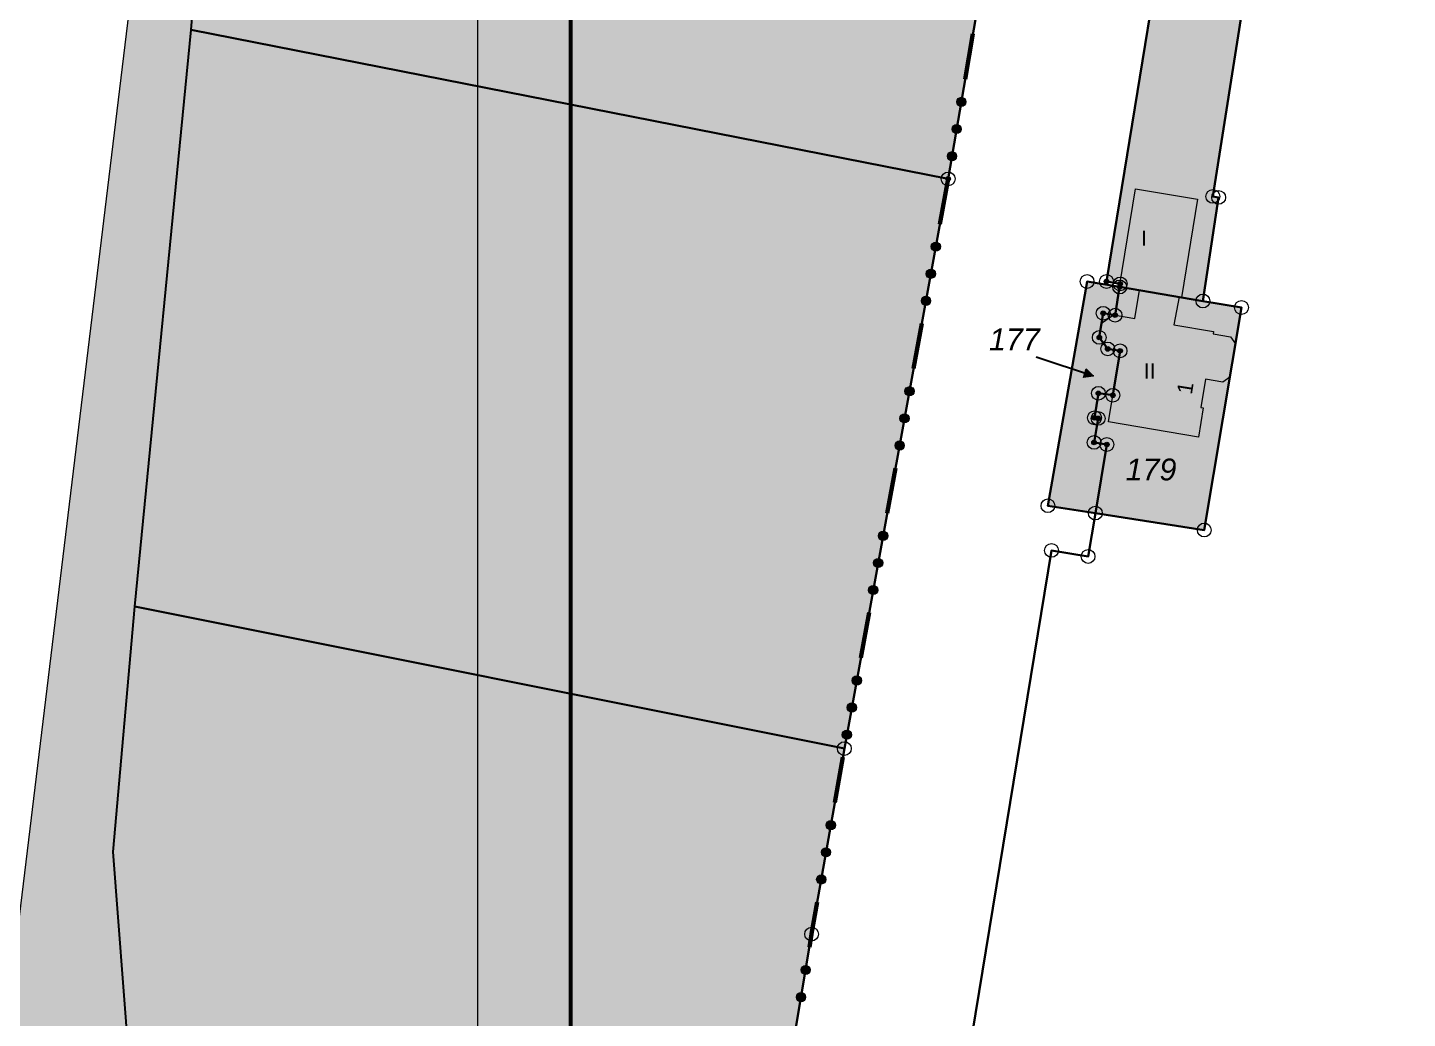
# Model space of a CAD drawing. Header units: inches. Extents: x -769 to 2065, y -580 to 2254.
# Drawn here: x -138.9 to 286.9, y 582.9 to 888.7 of the extents above; entities that cross this region are included whole.
import ezdxf

# ---------------------------------------------------------------- set-up
doc = ezdxf.new("R2010")
doc.units = ezdxf.units.IN
doc.header["$MEASUREMENT"] = 0
doc.layers.add('Layer 1', color=7, linetype='Continuous')

# ---------------------------------------------------------------- blocks, each defined once
blk = doc.blocks.new('block 3')
at = {"layer": 'Layer 1', "true_color": 0xfff7db}
h = blk.add_hatch(color=7, dxfattribs=at)
h.dxf.hatch_style = 2
h.paths.add_polyline_path([(-209.98, 48.97), (-87.58, 1058.35), (-74.92, 1054.71), (65.73, 1025.31), (149.78, 1009.51), (172.52, 1001.63), (145.19, 841.99), (113.15, 666.21), (103.05, 608.98), (79.67, 469.53), (66.47, 376.15), (59.43, 328.55), (32.85, 155.99), (-44.2, 91.62), (-66.33, 71.6), (-85.43, 48.05), (-102.22, 27.37), (-120.76, -11.9)])
at = {"layer": 'Layer 1', "true_color": 0xfce0e0}
h = blk.add_hatch(color=254, dxfattribs=at)
h.dxf.hatch_style = 2
h.paths.add_polyline_path([(175.97, 741.14), (188.06, 810.33), (198.11, 808.64), (198.26, 809.59), (194.05, 810.34), (219.45, 966.15), (246.59, 961.95), (226.87, 836.58), (228.66, 836.29), (223.8, 804.31), (235.72, 802.3), (224.23, 733.64), (190.61, 738.86)])
at = {"layer": 'Layer 1', "lineweight": 0}
for points in [[(-209.98, 48.97), (-87.58, 1058.35), (-74.92, 1054.71), (65.73, 1025.31), (149.78, 1009.51), (172.52, 1001.63), (145.19, 841.99), (113.15, 666.21), (103.05, 608.98), (79.67, 469.53), (66.47, 376.15), (59.43, 328.55), (32.85, 155.99), (-44.2, 91.62), (-66.33, 71.6), (-85.43, 48.05), (-102.22, 27.37), (-120.76, -11.9), (-209.98, 48.97)], [(175.97, 741.14), (188.06, 810.33), (198.11, 808.64), (198.26, 809.59), (194.05, 810.34), (219.45, 966.15), (246.59, 961.95), (226.87, 836.58), (228.66, 836.29), (223.8, 804.31), (235.72, 802.3), (224.23, 733.64), (190.61, 738.86), (175.97, 741.14)]]:
    blk.add_lwpolyline(points, dxfattribs=at)
blk = doc.blocks.new('block 4')
at = {"layer": 'Layer 1', "color": 253, "lineweight": 18, "true_color": 0xb2b2b2}
for points in [[(-209.98, 48.97), (-87.58, 1058.35), (-74.92, 1054.71), (65.73, 1025.31), (149.78, 1009.51), (172.52, 1001.63), (145.19, 841.99), (113.15, 666.21), (103.05, 608.98), (79.67, 469.53), (66.47, 376.15), (59.43, 328.55), (32.85, 155.99), (-44.2, 91.62), (-66.33, 71.6), (-85.43, 48.05), (-102.22, 27.37), (-120.76, -11.9), (-209.98, 48.97)], [(79.67, 469.53), (103.05, 608.98), (113.15, 666.21), (145.19, 841.99), (172.52, 1001.63), (179.27, 1051.95), (227.61, 1039.83), (231.33, 1039), (224.23, 995.47), (219.45, 966.15), (194.05, 810.34), (198.26, 809.59), (198.11, 808.64), (188.06, 810.33), (175.97, 741.14), (190.61, 738.86), (188.36, 725.48), (177.08, 727.34), (139.83, 500.34)], [(190.61, 738.86), (224.23, 733.64), (235.72, 802.3), (223.8, 804.31), (228.66, 836.29), (226.87, 836.58), (246.59, 961.95), (219.45, 966.15), (224.23, 995.47), (421.53, 970.94), (392.77, 953.56), (390.03, 945.92), (384.6, 931.34), (348.62, 729.8), (345.38, 711.65), (322.95, 573.6)], [(90.73, -6.05), (135.51, 190.75), (140.03, 235.47), (131.23, 235.22), (115.81, 242.97), (102.47, 271.04), (139.83, 500.34), (177.08, 727.34), (188.36, 725.48), (190.61, 738.86)], [(175.97, 741.14), (188.06, 810.33), (198.11, 808.64), (198.26, 809.59), (194.05, 810.34), (219.45, 966.15), (246.59, 961.95), (226.87, 836.58), (228.66, 836.29), (223.8, 804.31), (235.72, 802.3), (224.23, 733.64), (190.61, 738.86), (175.97, 741.14)]]:
    blk.add_lwpolyline(points, dxfattribs=at)
blk = doc.blocks.new('block 10')
at = {"layer": 'Layer 1', "true_color": 0xe5e5e5}
h = blk.add_hatch(color=254, dxfattribs=at)
h.dxf.hatch_style = 2
h.paths.add_polyline_path([(204.21, 807.61), (198.11, 808.64), (203.02, 838.96), (222.09, 835.74), (217.16, 805.43), (216.43, 805.55)])
h = blk.add_hatch(color=254, dxfattribs=at)
h.dxf.hatch_style = 2
h.paths.add_polyline_path([(216.43, 805.55), (214.88, 796.91), (227.07, 794.88), (226.95, 794.16), (232.33, 793.27), (233.85, 791.13), (232.11, 780.76), (229.99, 779.29), (224.64, 780.19), (223.18, 771.41), (223.91, 771.3), (222.45, 762.26), (194.65, 766.99), (198.24, 788.93), (194.43, 789.52), (191.83, 793.08), (192.53, 797.44), (196.17, 800.01), (202.78, 798.92), (204.21, 807.61)])
at = {"layer": 'Layer 1', "lineweight": 0}
for points in [[(204.21, 807.61), (198.11, 808.64), (203.02, 838.96), (222.09, 835.74), (217.16, 805.43), (216.43, 805.55), (204.21, 807.61)], [(216.43, 805.55), (214.88, 796.91), (227.07, 794.88), (226.95, 794.16), (232.33, 793.27), (233.85, 791.13), (232.11, 780.76), (229.99, 779.29), (224.64, 780.19), (223.18, 771.41), (223.91, 771.3), (222.45, 762.26), (194.65, 766.99), (198.24, 788.93), (194.43, 789.52), (191.83, 793.08), (192.53, 797.44), (196.17, 800.01), (202.78, 798.92), (204.21, 807.61), (216.43, 805.55)]]:
    blk.add_lwpolyline(points, dxfattribs=at)
blk = doc.blocks.new('block 11')
at = {"layer": 'Layer 1', "color": 7, "lineweight": 18, "true_color": 0xffffff}
for points in [[(204.21, 807.61), (198.11, 808.64), (203.02, 838.96), (222.09, 835.74), (217.16, 805.43), (216.43, 805.55), (204.21, 807.61)], [(216.43, 805.55), (214.88, 796.91), (227.07, 794.88), (226.95, 794.16), (232.33, 793.27), (233.85, 791.13), (232.11, 780.76), (229.99, 779.29), (224.64, 780.19), (223.18, 771.41), (223.91, 771.3), (222.45, 762.26), (194.65, 766.99), (198.24, 788.93), (194.43, 789.52), (191.83, 793.08), (192.53, 797.44), (196.17, 800.01), (202.78, 798.92), (204.21, 807.61), (216.43, 805.55)]]:
    blk.add_lwpolyline(points, dxfattribs=at)
blk = doc.blocks.new('block 13')
at = {"layer": 'Layer 1', "color": 7, "true_color": 0xffffff, "char_height": 4.7126, "attachment_point": 7}
for s, insert in [('\\fArialP61|b0|i0|c0|p34;\\W1;I', (204.72, 821.34)), ('\\fArialP61|b0|i0|c0|p34;\\W1;II', (205.56, 780.38))]:
    blk.add_mtext(s, dxfattribs=dict(at, insert=insert))
at = {"layer": 'Layer 1', "color": 7, "true_color": 0xffffff, "insert": (220.38, 775.29), "char_height": 4.726, "attachment_point": 7, "rotation": 80.8196}
blk.add_mtext('\\fArialP61|b0|i0|c0|p34;\\W1;1', dxfattribs=at)
blk = doc.blocks.new('block 15')
at = {"layer": 'Layer 1', "true_color": 0xdb70a0}
h = blk.add_hatch(color=233, dxfattribs=at)
h.dxf.hatch_style = 2
edge = h.paths.add_edge_path()
edge.add_spline(control_points=[(150.67, 865.75), (150.67, 866.53), (150.04, 867.16), (149.26, 867.16), (148.47, 867.16), (147.84, 866.53), (147.84, 865.75), (147.84, 864.96), (148.47, 864.33), (149.26, 864.33), (150.04, 864.33), (150.67, 864.96), (150.67, 865.75)], knot_values=[0, 0, 0, 0, 1, 1, 1, 2, 2, 2, 3, 3, 3, 4, 4, 4, 4], degree=3, periodic=1)
h = blk.add_hatch(color=233, dxfattribs=at)
h.dxf.hatch_style = 2
edge = h.paths.add_edge_path()
edge.add_spline(control_points=[(149.24, 857.36), (149.24, 858.15), (148.6, 858.78), (147.82, 858.78), (147.04, 858.78), (146.4, 858.15), (146.4, 857.36), (146.4, 856.58), (147.04, 855.95), (147.82, 855.95), (148.6, 855.95), (149.24, 856.58), (149.24, 857.36)], knot_values=[0, 0, 0, 0, 1, 1, 1, 2, 2, 2, 3, 3, 3, 4, 4, 4, 4], degree=3, periodic=1)
h = blk.add_hatch(color=233, dxfattribs=at)
h.dxf.hatch_style = 2
edge = h.paths.add_edge_path()
edge.add_spline(control_points=[(147.8, 848.98), (147.8, 849.76), (147.17, 850.4), (146.39, 850.4), (145.6, 850.4), (144.97, 849.76), (144.97, 848.98), (144.97, 848.2), (145.6, 847.56), (146.39, 847.56), (147.17, 847.56), (147.8, 848.2), (147.8, 848.98)], knot_values=[0, 0, 0, 0, 1, 1, 1, 2, 2, 2, 3, 3, 3, 4, 4, 4, 4], degree=3, periodic=1)
h = blk.add_hatch(color=233, dxfattribs=at)
h.dxf.hatch_style = 2
edge = h.paths.add_edge_path()
edge.add_spline(control_points=[(142.8, 821.08), (142.8, 821.87), (142.16, 822.5), (141.38, 822.5), (140.6, 822.5), (139.96, 821.87), (139.96, 821.08), (139.96, 820.3), (140.6, 819.67), (141.38, 819.67), (142.16, 819.67), (142.8, 820.3), (142.8, 821.08)], knot_values=[0, 0, 0, 0, 1, 1, 1, 2, 2, 2, 3, 3, 3, 4, 4, 4, 4], degree=3, periodic=1)
h = blk.add_hatch(color=233, dxfattribs=at)
h.dxf.hatch_style = 2
edge = h.paths.add_edge_path()
edge.add_spline(control_points=[(142.8, 821.08), (142.8, 821.87), (142.16, 822.5), (141.38, 822.5), (140.6, 822.5), (139.96, 821.87), (139.96, 821.08), (139.96, 820.3), (140.6, 819.67), (141.38, 819.67), (142.16, 819.67), (142.8, 820.3), (142.8, 821.08)], knot_values=[0, 0, 0, 0, 1, 1, 1, 2, 2, 2, 3, 3, 3, 4, 4, 4, 4], degree=3, periodic=1)
h = blk.add_hatch(color=233, dxfattribs=at)
h.dxf.hatch_style = 2
edge = h.paths.add_edge_path()
edge.add_spline(control_points=[(141.27, 812.72), (141.27, 813.5), (140.64, 814.13), (139.85, 814.13), (139.07, 814.13), (138.44, 813.5), (138.44, 812.72), (138.44, 811.93), (139.07, 811.3), (139.85, 811.3), (140.64, 811.3), (141.27, 811.93), (141.27, 812.72)], knot_values=[0, 0, 0, 0, 1, 1, 1, 2, 2, 2, 3, 3, 3, 4, 4, 4, 4], degree=3, periodic=1)
h = blk.add_hatch(color=233, dxfattribs=at)
h.dxf.hatch_style = 2
edge = h.paths.add_edge_path()
edge.add_spline(control_points=[(141.27, 812.72), (141.27, 813.5), (140.64, 814.13), (139.85, 814.13), (139.07, 814.13), (138.44, 813.5), (138.44, 812.72), (138.44, 811.93), (139.07, 811.3), (139.85, 811.3), (140.64, 811.3), (141.27, 811.93), (141.27, 812.72)], knot_values=[0, 0, 0, 0, 1, 1, 1, 2, 2, 2, 3, 3, 3, 4, 4, 4, 4], degree=3, periodic=1)
h = blk.add_hatch(color=233, dxfattribs=at)
h.dxf.hatch_style = 2
edge = h.paths.add_edge_path()
edge.add_spline(control_points=[(139.75, 804.35), (139.75, 805.13), (139.11, 805.77), (138.33, 805.77), (137.55, 805.77), (136.91, 805.13), (136.91, 804.35), (136.91, 803.57), (137.55, 802.93), (138.33, 802.93), (139.11, 802.93), (139.75, 803.57), (139.75, 804.35)], knot_values=[0, 0, 0, 0, 1, 1, 1, 2, 2, 2, 3, 3, 3, 4, 4, 4, 4], degree=3, periodic=1)
h = blk.add_hatch(color=233, dxfattribs=at)
h.dxf.hatch_style = 2
edge = h.paths.add_edge_path()
edge.add_spline(control_points=[(139.75, 804.35), (139.75, 805.13), (139.11, 805.77), (138.33, 805.77), (137.55, 805.77), (136.91, 805.13), (136.91, 804.35), (136.91, 803.57), (137.55, 802.93), (138.33, 802.93), (139.11, 802.93), (139.75, 803.57), (139.75, 804.35)], knot_values=[0, 0, 0, 0, 1, 1, 1, 2, 2, 2, 3, 3, 3, 4, 4, 4, 4], degree=3, periodic=1)
h = blk.add_hatch(color=233, dxfattribs=at)
h.dxf.hatch_style = 2
edge = h.paths.add_edge_path()
edge.add_spline(control_points=[(134.66, 776.46), (134.66, 777.25), (134.03, 777.88), (133.25, 777.88), (132.46, 777.88), (131.83, 777.25), (131.83, 776.46), (131.83, 775.68), (132.46, 775.05), (133.25, 775.05), (134.03, 775.05), (134.66, 775.68), (134.66, 776.46)], knot_values=[0, 0, 0, 0, 1, 1, 1, 2, 2, 2, 3, 3, 3, 4, 4, 4, 4], degree=3, periodic=1)
h = blk.add_hatch(color=233, dxfattribs=at)
h.dxf.hatch_style = 2
edge = h.paths.add_edge_path()
edge.add_spline(control_points=[(133.14, 768.1), (133.14, 768.88), (132.5, 769.52), (131.72, 769.52), (130.94, 769.52), (130.3, 768.88), (130.3, 768.1), (130.3, 767.32), (130.94, 766.68), (131.72, 766.68), (132.5, 766.68), (133.14, 767.32), (133.14, 768.1)], knot_values=[0, 0, 0, 0, 1, 1, 1, 2, 2, 2, 3, 3, 3, 4, 4, 4, 4], degree=3, periodic=1)
h = blk.add_hatch(color=233, dxfattribs=at)
h.dxf.hatch_style = 2
edge = h.paths.add_edge_path()
edge.add_spline(control_points=[(131.61, 759.73), (131.61, 760.51), (130.98, 761.15), (130.2, 761.15), (129.41, 761.15), (128.78, 760.51), (128.78, 759.73), (128.78, 758.95), (129.41, 758.31), (130.2, 758.31), (130.98, 758.31), (131.61, 758.95), (131.61, 759.73)], knot_values=[0, 0, 0, 0, 1, 1, 1, 2, 2, 2, 3, 3, 3, 4, 4, 4, 4], degree=3, periodic=1)
h = blk.add_hatch(color=233, dxfattribs=at)
h.dxf.hatch_style = 2
edge = h.paths.add_edge_path()
edge.add_spline(control_points=[(126.53, 731.85), (126.53, 732.63), (125.89, 733.26), (125.11, 733.26), (124.33, 733.26), (123.69, 732.63), (123.69, 731.85), (123.69, 731.06), (124.33, 730.43), (125.11, 730.43), (125.89, 730.43), (126.53, 731.06), (126.53, 731.85)], knot_values=[0, 0, 0, 0, 1, 1, 1, 2, 2, 2, 3, 3, 3, 4, 4, 4, 4], degree=3, periodic=1)
h = blk.add_hatch(color=233, dxfattribs=at)
h.dxf.hatch_style = 2
edge = h.paths.add_edge_path()
edge.add_spline(control_points=[(125, 723.48), (125, 724.26), (124.37, 724.89), (123.59, 724.89), (122.8, 724.89), (122.17, 724.26), (122.17, 723.48), (122.17, 722.69), (122.8, 722.06), (123.59, 722.06), (124.37, 722.06), (125, 722.69), (125, 723.48)], knot_values=[0, 0, 0, 0, 1, 1, 1, 2, 2, 2, 3, 3, 3, 4, 4, 4, 4], degree=3, periodic=1)
h = blk.add_hatch(color=233, dxfattribs=at)
h.dxf.hatch_style = 2
edge = h.paths.add_edge_path()
edge.add_spline(control_points=[(123.48, 715.11), (123.48, 715.9), (122.84, 716.53), (122.06, 716.53), (121.28, 716.53), (120.64, 715.9), (120.64, 715.11), (120.64, 714.33), (121.28, 713.7), (122.06, 713.7), (122.84, 713.7), (123.48, 714.33), (123.48, 715.11)], knot_values=[0, 0, 0, 0, 1, 1, 1, 2, 2, 2, 3, 3, 3, 4, 4, 4, 4], degree=3, periodic=1)
h = blk.add_hatch(color=233, dxfattribs=at)
h.dxf.hatch_style = 2
edge = h.paths.add_edge_path()
edge.add_spline(control_points=[(118.4, 687.23), (118.4, 688.01), (117.76, 688.64), (116.98, 688.64), (116.2, 688.64), (115.56, 688.01), (115.56, 687.23), (115.56, 686.44), (116.2, 685.81), (116.98, 685.81), (117.76, 685.81), (118.4, 686.44), (118.4, 687.23)], knot_values=[0, 0, 0, 0, 1, 1, 1, 2, 2, 2, 3, 3, 3, 4, 4, 4, 4], degree=3, periodic=1)
h = blk.add_hatch(color=233, dxfattribs=at)
h.dxf.hatch_style = 2
edge = h.paths.add_edge_path()
edge.add_spline(control_points=[(116.87, 678.86), (116.87, 679.64), (116.24, 680.28), (115.45, 680.28), (114.67, 680.28), (114.04, 679.64), (114.04, 678.86), (114.04, 678.08), (114.67, 677.44), (115.45, 677.44), (116.24, 677.44), (116.87, 678.08), (116.87, 678.86)], knot_values=[0, 0, 0, 0, 1, 1, 1, 2, 2, 2, 3, 3, 3, 4, 4, 4, 4], degree=3, periodic=1)
h = blk.add_hatch(color=233, dxfattribs=at)
h.dxf.hatch_style = 2
edge = h.paths.add_edge_path()
edge.add_spline(control_points=[(115.35, 670.48), (115.35, 671.27), (114.71, 671.91), (113.93, 671.91), (113.15, 671.91), (112.51, 671.27), (112.51, 670.48), (112.51, 669.71), (113.15, 669.08), (113.93, 669.08), (114.71, 669.08), (115.35, 669.71), (115.35, 670.48)], knot_values=[0, 0, 0, 0, 1, 1, 1, 2, 2, 2, 3, 3, 3, 4, 4, 4, 4], degree=3, periodic=1)
h = blk.add_hatch(color=233, dxfattribs=at)
h.dxf.hatch_style = 2
edge = h.paths.add_edge_path()
edge.add_spline(control_points=[(110.39, 642.57), (110.39, 643.36), (109.76, 643.99), (108.98, 643.99), (108.19, 643.99), (107.56, 643.36), (107.56, 642.57), (107.56, 641.79), (108.19, 641.16), (108.98, 641.16), (109.76, 641.16), (110.39, 641.79), (110.39, 642.57)], knot_values=[0, 0, 0, 0, 1, 1, 1, 2, 2, 2, 3, 3, 3, 4, 4, 4, 4], degree=3, periodic=1)
h = blk.add_hatch(color=233, dxfattribs=at)
h.dxf.hatch_style = 2
edge = h.paths.add_edge_path()
edge.add_spline(control_points=[(108.92, 634.2), (108.92, 634.98), (108.28, 635.62), (107.5, 635.62), (106.72, 635.62), (106.08, 634.98), (106.08, 634.2), (106.08, 633.42), (106.72, 632.78), (107.5, 632.78), (108.28, 632.78), (108.92, 633.42), (108.92, 634.2)], knot_values=[0, 0, 0, 0, 1, 1, 1, 2, 2, 2, 3, 3, 3, 4, 4, 4, 4], degree=3, periodic=1)
h = blk.add_hatch(color=233, dxfattribs=at)
h.dxf.hatch_style = 2
edge = h.paths.add_edge_path()
edge.add_spline(control_points=[(107.44, 625.82), (107.44, 626.61), (106.8, 627.24), (106.02, 627.24), (105.24, 627.24), (104.6, 626.61), (104.6, 625.82), (104.6, 625.04), (105.24, 624.41), (106.02, 624.41), (106.8, 624.41), (107.44, 625.04), (107.44, 625.82)], knot_values=[0, 0, 0, 0, 1, 1, 1, 2, 2, 2, 3, 3, 3, 4, 4, 4, 4], degree=3, periodic=1)
h = blk.add_hatch(color=233, dxfattribs=at)
h.dxf.hatch_style = 2
edge = h.paths.add_edge_path()
edge.add_spline(control_points=[(102.6, 597.89), (102.6, 598.68), (101.97, 599.31), (101.19, 599.31), (100.4, 599.31), (99.77, 598.68), (99.77, 597.89), (99.77, 597.11), (100.4, 596.48), (101.19, 596.48), (101.97, 596.48), (102.6, 597.11), (102.6, 597.89)], knot_values=[0, 0, 0, 0, 1, 1, 1, 2, 2, 2, 3, 3, 3, 4, 4, 4, 4], degree=3, periodic=1)
h = blk.add_hatch(color=233, dxfattribs=at)
h.dxf.hatch_style = 2
edge = h.paths.add_edge_path()
edge.add_spline(control_points=[(102.6, 597.89), (102.6, 598.68), (101.97, 599.31), (101.19, 599.31), (100.4, 599.31), (99.77, 598.68), (99.77, 597.89), (99.77, 597.11), (100.4, 596.48), (101.19, 596.48), (101.97, 596.48), (102.6, 597.11), (102.6, 597.89)], knot_values=[0, 0, 0, 0, 1, 1, 1, 2, 2, 2, 3, 3, 3, 4, 4, 4, 4], degree=3, periodic=1)
h = blk.add_hatch(color=233, dxfattribs=at)
h.dxf.hatch_style = 2
edge = h.paths.add_edge_path()
edge.add_spline(control_points=[(101.2, 589.51), (101.2, 590.29), (100.56, 590.92), (99.78, 590.92), (99, 590.92), (98.36, 590.29), (98.36, 589.51), (98.36, 588.72), (99, 588.09), (99.78, 588.09), (100.56, 588.09), (101.2, 588.72), (101.2, 589.51)], knot_values=[0, 0, 0, 0, 1, 1, 1, 2, 2, 2, 3, 3, 3, 4, 4, 4, 4], degree=3, periodic=1)
h = blk.add_hatch(color=233, dxfattribs=at)
h.dxf.hatch_style = 2
edge = h.paths.add_edge_path()
edge.add_spline(control_points=[(101.2, 589.51), (101.2, 590.29), (100.56, 590.92), (99.78, 590.92), (99, 590.92), (98.36, 590.29), (98.36, 589.51), (98.36, 588.72), (99, 588.09), (99.78, 588.09), (100.56, 588.09), (101.2, 588.72), (101.2, 589.51)], knot_values=[0, 0, 0, 0, 1, 1, 1, 2, 2, 2, 3, 3, 3, 4, 4, 4, 4], degree=3, periodic=1)
at = {"layer": 'Layer 1', "color": 233, "lineweight": 100, "true_color": 0xdb70a0}
for points in [[(152.84, 886.71), (150.45, 872.73)], [(145.19, 842), (145.19, 841.99), (145.19, 841.97), (142.65, 828.05)], [(145.19, 842), (145.19, 841.99), (145.19, 841.97), (142.65, 828.05)], [(137.06, 797.38), (134.52, 783.44)], [(128.92, 752.76), (126.38, 738.82)], [(120.79, 708.14), (118.25, 694.2)], [(112.67, 663.51), (110.21, 649.55)], [(104.79, 618.84), (103.05, 608.99), (103.05, 608.98), (103.04, 608.96), (102.36, 604.88)], [(104.79, 618.84), (103.05, 608.99), (103.05, 608.98), (103.04, 608.96), (102.36, 604.88)]]:
    blk.add_lwpolyline(points, dxfattribs=at)
at = {"layer": 'Layer 1', "lineweight": 0}
for points in [[(150.67, 865.75), (150.67, 866.53), (150.04, 867.16), (149.26, 867.16), (148.47, 867.16), (147.84, 866.53), (147.84, 865.75), (147.84, 864.96), (148.47, 864.33), (149.26, 864.33), (150.04, 864.33), (150.67, 864.96), (150.67, 865.75)], [(149.24, 857.36), (149.24, 858.15), (148.6, 858.78), (147.82, 858.78), (147.04, 858.78), (146.4, 858.15), (146.4, 857.36), (146.4, 856.58), (147.04, 855.95), (147.82, 855.95), (148.6, 855.95), (149.24, 856.58), (149.24, 857.36)], [(147.8, 848.98), (147.8, 849.76), (147.17, 850.4), (146.39, 850.4), (145.6, 850.4), (144.97, 849.76), (144.97, 848.98), (144.97, 848.2), (145.6, 847.56), (146.39, 847.56), (147.17, 847.56), (147.8, 848.2), (147.8, 848.98)], [(142.8, 821.08), (142.8, 821.87), (142.16, 822.5), (141.38, 822.5), (140.6, 822.5), (139.96, 821.87), (139.96, 821.08), (139.96, 820.3), (140.6, 819.67), (141.38, 819.67), (142.16, 819.67), (142.8, 820.3), (142.8, 821.08)], [(142.8, 821.08), (142.8, 821.87), (142.16, 822.5), (141.38, 822.5), (140.6, 822.5), (139.96, 821.87), (139.96, 821.08), (139.96, 820.3), (140.6, 819.67), (141.38, 819.67), (142.16, 819.67), (142.8, 820.3), (142.8, 821.08)], [(141.27, 812.72), (141.27, 813.5), (140.64, 814.13), (139.85, 814.13), (139.07, 814.13), (138.44, 813.5), (138.44, 812.72), (138.44, 811.93), (139.07, 811.3), (139.85, 811.3), (140.64, 811.3), (141.27, 811.93), (141.27, 812.72)], [(141.27, 812.72), (141.27, 813.5), (140.64, 814.13), (139.85, 814.13), (139.07, 814.13), (138.44, 813.5), (138.44, 812.72), (138.44, 811.93), (139.07, 811.3), (139.85, 811.3), (140.64, 811.3), (141.27, 811.93), (141.27, 812.72)], [(139.75, 804.35), (139.75, 805.13), (139.11, 805.77), (138.33, 805.77), (137.55, 805.77), (136.91, 805.13), (136.91, 804.35), (136.91, 803.57), (137.55, 802.93), (138.33, 802.93), (139.11, 802.93), (139.75, 803.57), (139.75, 804.35)], [(139.75, 804.35), (139.75, 805.13), (139.11, 805.77), (138.33, 805.77), (137.55, 805.77), (136.91, 805.13), (136.91, 804.35), (136.91, 803.57), (137.55, 802.93), (138.33, 802.93), (139.11, 802.93), (139.75, 803.57), (139.75, 804.35)], [(134.66, 776.46), (134.66, 777.25), (134.03, 777.88), (133.25, 777.88), (132.46, 777.88), (131.83, 777.25), (131.83, 776.46), (131.83, 775.68), (132.46, 775.05), (133.25, 775.05), (134.03, 775.05), (134.66, 775.68), (134.66, 776.46)], [(133.14, 768.1), (133.14, 768.88), (132.5, 769.52), (131.72, 769.52), (130.94, 769.52), (130.3, 768.88), (130.3, 768.1), (130.3, 767.32), (130.94, 766.68), (131.72, 766.68), (132.5, 766.68), (133.14, 767.32), (133.14, 768.1)], [(131.61, 759.73), (131.61, 760.51), (130.98, 761.15), (130.2, 761.15), (129.41, 761.15), (128.78, 760.51), (128.78, 759.73), (128.78, 758.95), (129.41, 758.31), (130.2, 758.31), (130.98, 758.31), (131.61, 758.95), (131.61, 759.73)], [(126.53, 731.85), (126.53, 732.63), (125.89, 733.26), (125.11, 733.26), (124.33, 733.26), (123.69, 732.63), (123.69, 731.85), (123.69, 731.06), (124.33, 730.43), (125.11, 730.43), (125.89, 730.43), (126.53, 731.06), (126.53, 731.85)], [(125, 723.48), (125, 724.26), (124.37, 724.89), (123.59, 724.89), (122.8, 724.89), (122.17, 724.26), (122.17, 723.48), (122.17, 722.69), (122.8, 722.06), (123.59, 722.06), (124.37, 722.06), (125, 722.69), (125, 723.48)], [(123.48, 715.11), (123.48, 715.9), (122.84, 716.53), (122.06, 716.53), (121.28, 716.53), (120.64, 715.9), (120.64, 715.11), (120.64, 714.33), (121.28, 713.7), (122.06, 713.7), (122.84, 713.7), (123.48, 714.33), (123.48, 715.11)], [(118.4, 687.23), (118.4, 688.01), (117.76, 688.64), (116.98, 688.64), (116.2, 688.64), (115.56, 688.01), (115.56, 687.23), (115.56, 686.44), (116.2, 685.81), (116.98, 685.81), (117.76, 685.81), (118.4, 686.44), (118.4, 687.23)], [(116.87, 678.86), (116.87, 679.64), (116.24, 680.28), (115.45, 680.28), (114.67, 680.28), (114.04, 679.64), (114.04, 678.86), (114.04, 678.08), (114.67, 677.44), (115.45, 677.44), (116.24, 677.44), (116.87, 678.08), (116.87, 678.86)], [(115.35, 670.48), (115.35, 671.27), (114.71, 671.91), (113.93, 671.91), (113.15, 671.91), (112.51, 671.27), (112.51, 670.48), (112.51, 669.71), (113.15, 669.08), (113.93, 669.08), (114.71, 669.08), (115.35, 669.71), (115.35, 670.48)], [(110.39, 642.57), (110.39, 643.36), (109.76, 643.99), (108.98, 643.99), (108.19, 643.99), (107.56, 643.36), (107.56, 642.57), (107.56, 641.79), (108.19, 641.16), (108.98, 641.16), (109.76, 641.16), (110.39, 641.79), (110.39, 642.57)], [(108.92, 634.2), (108.92, 634.98), (108.28, 635.62), (107.5, 635.62), (106.72, 635.62), (106.08, 634.98), (106.08, 634.2), (106.08, 633.42), (106.72, 632.78), (107.5, 632.78), (108.28, 632.78), (108.92, 633.42), (108.92, 634.2)], [(107.44, 625.82), (107.44, 626.61), (106.8, 627.24), (106.02, 627.24), (105.24, 627.24), (104.6, 626.61), (104.6, 625.82), (104.6, 625.04), (105.24, 624.41), (106.02, 624.41), (106.8, 624.41), (107.44, 625.04), (107.44, 625.82)], [(102.6, 597.89), (102.6, 598.68), (101.97, 599.31), (101.19, 599.31), (100.4, 599.31), (99.77, 598.68), (99.77, 597.89), (99.77, 597.11), (100.4, 596.48), (101.19, 596.48), (101.97, 596.48), (102.6, 597.11), (102.6, 597.89)], [(102.6, 597.89), (102.6, 598.68), (101.97, 599.31), (101.19, 599.31), (100.4, 599.31), (99.77, 598.68), (99.77, 597.89), (99.77, 597.11), (100.4, 596.48), (101.19, 596.48), (101.97, 596.48), (102.6, 597.11), (102.6, 597.89)], [(101.2, 589.51), (101.2, 590.29), (100.56, 590.92), (99.78, 590.92), (99, 590.92), (98.36, 590.29), (98.36, 589.51), (98.36, 588.72), (99, 588.09), (99.78, 588.09), (100.56, 588.09), (101.2, 588.72), (101.2, 589.51)], [(101.2, 589.51), (101.2, 590.29), (100.56, 590.92), (99.78, 590.92), (99, 590.92), (98.36, 590.29), (98.36, 589.51), (98.36, 588.72), (99, 588.09), (99.78, 588.09), (100.56, 588.09), (101.2, 588.72), (101.2, 589.51)]]:
    blk.add_open_spline(points, degree=3, knots=[0, 0, 0, 0, 1, 1, 1, 2, 2, 2, 3, 3, 3, 4, 4, 4, 4], dxfattribs=at)
blk = doc.blocks.new('block 17')
at = {"layer": 'Layer 1', "true_color": 0xffffff}
h = blk.add_hatch(color=7, dxfattribs=at)
h.dxf.hatch_style = 2
h.paths.add_polyline_path([(187.82, 783.37), (190.07, 781.13), (186.93, 780.68)])
at = {"layer": 'Layer 1', "color": 7, "lineweight": 35, "true_color": 0xffffff}
for points in [[(65.73, 1025.31), (149.78, 1009.51), (172.52, 1001.63), (145.19, 841.99), (-88.48, 887.98), (-74.92, 1054.71), (65.73, 1025.31)], [(79.67, 469.53), (103.05, 608.98), (113.15, 666.21), (145.19, 841.99), (172.52, 1001.63), (179.27, 1051.95), (227.61, 1039.83), (231.33, 1039), (224.23, 995.47), (219.45, 966.15), (194.05, 810.34), (198.26, 809.59), (198.11, 808.64), (188.06, 810.33), (175.97, 741.14), (190.61, 738.86), (188.36, 725.48), (177.08, 727.34), (139.83, 500.34)], [(190.61, 738.86), (224.23, 733.64), (235.72, 802.3), (223.8, 804.31), (228.66, 836.29), (226.87, 836.58), (246.59, 961.95), (219.45, 966.15), (224.23, 995.47), (421.53, 970.94), (392.77, 953.56), (390.03, 945.92), (384.6, 931.34), (348.62, 729.8), (345.38, 711.65), (322.95, 573.6)], [(90.73, -6.05), (135.51, 190.75), (140.03, 235.47), (140.87, 243.81), (131.23, 235.22), (115.81, 242.97), (102.47, 271.04), (139.83, 500.34), (177.08, 727.34), (188.36, 725.48), (190.61, 738.86)], [(219.45, 966.15), (246.59, 961.95), (226.87, 836.58), (228.66, 836.29), (223.8, 804.31), (198.11, 808.64), (198.26, 809.59), (194.05, 810.34), (219.45, 966.15)], [(113.15, 666.21), (-105.77, 710.02), (-88.48, 887.98), (145.19, 841.99), (113.15, 666.21)], [(196.7, 799.93), (193.03, 800.53), (191.83, 793.08), (194.43, 789.52), (198.24, 788.93), (196, 775.23), (191.55, 775.82), (190.35, 768.26), (191.47, 768.08), (190.22, 760.68), (194.16, 760.04), (190.61, 738.86), (175.97, 741.14), (188.06, 810.33), (198.11, 808.64), (196.7, 799.93)], [(196.7, 799.93), (198.11, 808.64), (223.8, 804.31), (235.72, 802.3), (224.23, 733.64), (190.61, 738.86), (194.16, 760.04), (190.22, 760.68), (191.47, 768.08), (190.35, 768.26), (191.55, 775.82), (196, 775.23), (198.24, 788.93), (194.43, 789.52), (191.83, 793.08), (193.03, 800.53), (196.7, 799.93)], [(-102.81, 508.04), (-112.54, 634.32), (-105.77, 710.02), (113.15, 666.21), (103.05, 608.98), (79.67, 469.53), (-102.81, 508.04)]]:
    blk.add_lwpolyline(points, dxfattribs=at)
at = {"layer": 'Layer 1', "color": 7, "lineweight": 30, "true_color": 0xffffff}
blk.add_lwpolyline([(190.07, 781.13), (172.32, 787.02)], dxfattribs=at)
at = {"layer": 'Layer 1', "lineweight": 0}
blk.add_lwpolyline([(187.82, 783.37), (190.07, 781.13), (186.93, 780.68), (187.82, 783.37)], dxfattribs=at)
at = {"layer": 'Layer 1', "color": 7, "true_color": 0xffffff, "char_height": 6.7323, "attachment_point": 7}
for s, insert in [('\\fArialP62|b0|i1|c0|p34;\\W1;177', (157.78, 789.1)), ('\\fArialP62|b0|i1|c0|p34;\\W1;179', (199.95, 748.86))]:
    blk.add_mtext(s, dxfattribs=dict(at, insert=insert))
blk = doc.blocks.new('block 18')
at = {"layer": 'Layer 1', "true_color": 0xffffff}
h = blk.add_hatch(color=7, dxfattribs=at)
h.dxf.hatch_style = 2
edge = h.paths.add_edge_path()
edge.add_spline(control_points=[(145.9, 841.99), (145.9, 842.38), (145.58, 842.69), (145.19, 842.69), (144.8, 842.69), (144.48, 842.38), (144.48, 841.99), (144.48, 841.59), (144.8, 841.28), (145.19, 841.28), (145.58, 841.28), (145.9, 841.59), (145.9, 841.99)], knot_values=[0, 0, 0, 0, 1, 1, 1, 2, 2, 2, 3, 3, 3, 4, 4, 4, 4], degree=3, periodic=1)
h = blk.add_hatch(color=7, dxfattribs=at)
h.dxf.hatch_style = 2
edge = h.paths.add_edge_path()
edge.add_spline(control_points=[(194.76, 810.34), (194.76, 810.73), (194.45, 811.05), (194.05, 811.05), (193.66, 811.05), (193.35, 810.73), (193.35, 810.34), (193.35, 809.95), (193.66, 809.63), (194.05, 809.63), (194.45, 809.63), (194.76, 809.95), (194.76, 810.34)], knot_values=[0, 0, 0, 0, 1, 1, 1, 2, 2, 2, 3, 3, 3, 4, 4, 4, 4], degree=3, periodic=1)
h = blk.add_hatch(color=7, dxfattribs=at)
h.dxf.hatch_style = 2
edge = h.paths.add_edge_path()
edge.add_spline(control_points=[(198.82, 808.64), (198.82, 809.03), (198.5, 809.35), (198.11, 809.35), (197.72, 809.35), (197.4, 809.03), (197.4, 808.64), (197.4, 808.25), (197.72, 807.93), (198.11, 807.93), (198.5, 807.93), (198.82, 808.25), (198.82, 808.64)], knot_values=[0, 0, 0, 0, 1, 1, 1, 2, 2, 2, 3, 3, 3, 4, 4, 4, 4], degree=3, periodic=1)
h = blk.add_hatch(color=7, dxfattribs=at)
h.dxf.hatch_style = 2
edge = h.paths.add_edge_path()
edge.add_spline(control_points=[(198.97, 809.59), (198.97, 809.98), (198.66, 810.29), (198.26, 810.29), (197.87, 810.29), (197.56, 809.98), (197.56, 809.59), (197.56, 809.19), (197.87, 808.88), (198.26, 808.88), (198.66, 808.88), (198.97, 809.19), (198.97, 809.59)], knot_values=[0, 0, 0, 0, 1, 1, 1, 2, 2, 2, 3, 3, 3, 4, 4, 4, 4], degree=3, periodic=1)
h = blk.add_hatch(color=7, dxfattribs=at)
h.dxf.hatch_style = 2
edge = h.paths.add_edge_path()
edge.add_spline(control_points=[(193.74, 800.53), (193.74, 800.93), (193.42, 801.24), (193.03, 801.24), (192.64, 801.24), (192.32, 800.93), (192.32, 800.53), (192.32, 800.14), (192.64, 799.83), (193.03, 799.83), (193.42, 799.83), (193.74, 800.14), (193.74, 800.53)], knot_values=[0, 0, 0, 0, 1, 1, 1, 2, 2, 2, 3, 3, 3, 4, 4, 4, 4], degree=3, periodic=1)
h = blk.add_hatch(color=7, dxfattribs=at)
h.dxf.hatch_style = 2
edge = h.paths.add_edge_path()
edge.add_spline(control_points=[(197.41, 799.93), (197.41, 800.32), (197.09, 800.63), (196.7, 800.63), (196.31, 800.63), (195.99, 800.32), (195.99, 799.93), (195.99, 799.53), (196.31, 799.22), (196.7, 799.22), (197.09, 799.22), (197.41, 799.53), (197.41, 799.93)], knot_values=[0, 0, 0, 0, 1, 1, 1, 2, 2, 2, 3, 3, 3, 4, 4, 4, 4], degree=3, periodic=1)
h = blk.add_hatch(color=7, dxfattribs=at)
h.dxf.hatch_style = 2
edge = h.paths.add_edge_path()
edge.add_spline(control_points=[(192.54, 793.08), (192.54, 793.47), (192.22, 793.79), (191.83, 793.79), (191.44, 793.79), (191.12, 793.47), (191.12, 793.08), (191.12, 792.69), (191.44, 792.37), (191.83, 792.37), (192.22, 792.37), (192.54, 792.69), (192.54, 793.08)], knot_values=[0, 0, 0, 0, 1, 1, 1, 2, 2, 2, 3, 3, 3, 4, 4, 4, 4], degree=3, periodic=1)
h = blk.add_hatch(color=7, dxfattribs=at)
h.dxf.hatch_style = 2
edge = h.paths.add_edge_path()
edge.add_spline(control_points=[(195.14, 789.52), (195.14, 789.91), (194.82, 790.23), (194.43, 790.23), (194.04, 790.23), (193.72, 789.91), (193.72, 789.52), (193.72, 789.12), (194.04, 788.81), (194.43, 788.81), (194.82, 788.81), (195.14, 789.12), (195.14, 789.52)], knot_values=[0, 0, 0, 0, 1, 1, 1, 2, 2, 2, 3, 3, 3, 4, 4, 4, 4], degree=3, periodic=1)
h = blk.add_hatch(color=7, dxfattribs=at)
h.dxf.hatch_style = 2
edge = h.paths.add_edge_path()
edge.add_spline(control_points=[(198.95, 788.93), (198.95, 789.32), (198.63, 789.64), (198.24, 789.64), (197.85, 789.64), (197.53, 789.32), (197.53, 788.93), (197.53, 788.54), (197.85, 788.22), (198.24, 788.22), (198.63, 788.22), (198.95, 788.54), (198.95, 788.93)], knot_values=[0, 0, 0, 0, 1, 1, 1, 2, 2, 2, 3, 3, 3, 4, 4, 4, 4], degree=3, periodic=1)
h = blk.add_hatch(color=7, dxfattribs=at)
h.dxf.hatch_style = 2
edge = h.paths.add_edge_path()
edge.add_spline(control_points=[(192.25, 775.82), (192.25, 776.21), (191.94, 776.53), (191.55, 776.53), (191.15, 776.53), (190.84, 776.21), (190.84, 775.82), (190.84, 775.43), (191.15, 775.11), (191.55, 775.11), (191.94, 775.11), (192.25, 775.43), (192.25, 775.82)], knot_values=[0, 0, 0, 0, 1, 1, 1, 2, 2, 2, 3, 3, 3, 4, 4, 4, 4], degree=3, periodic=1)
h = blk.add_hatch(color=7, dxfattribs=at)
h.dxf.hatch_style = 2
edge = h.paths.add_edge_path()
edge.add_spline(control_points=[(196.71, 775.23), (196.71, 775.62), (196.39, 775.94), (196, 775.94), (195.61, 775.94), (195.29, 775.62), (195.29, 775.23), (195.29, 774.84), (195.61, 774.52), (196, 774.52), (196.39, 774.52), (196.71, 774.84), (196.71, 775.23)], knot_values=[0, 0, 0, 0, 1, 1, 1, 2, 2, 2, 3, 3, 3, 4, 4, 4, 4], degree=3, periodic=1)
h = blk.add_hatch(color=7, dxfattribs=at)
h.dxf.hatch_style = 2
edge = h.paths.add_edge_path()
edge.add_spline(control_points=[(191.06, 768.26), (191.06, 768.65), (190.74, 768.97), (190.35, 768.97), (189.96, 768.97), (189.64, 768.65), (189.64, 768.26), (189.64, 767.87), (189.96, 767.55), (190.35, 767.55), (190.74, 767.55), (191.06, 767.87), (191.06, 768.26)], knot_values=[0, 0, 0, 0, 1, 1, 1, 2, 2, 2, 3, 3, 3, 4, 4, 4, 4], degree=3, periodic=1)
h = blk.add_hatch(color=7, dxfattribs=at)
h.dxf.hatch_style = 2
edge = h.paths.add_edge_path()
edge.add_spline(control_points=[(192.18, 768.08), (192.18, 768.48), (191.86, 768.79), (191.47, 768.79), (191.08, 768.79), (190.76, 768.48), (190.76, 768.08), (190.76, 767.69), (191.08, 767.37), (191.47, 767.37), (191.86, 767.37), (192.18, 767.69), (192.18, 768.08)], knot_values=[0, 0, 0, 0, 1, 1, 1, 2, 2, 2, 3, 3, 3, 4, 4, 4, 4], degree=3, periodic=1)
h = blk.add_hatch(color=7, dxfattribs=at)
h.dxf.hatch_style = 2
edge = h.paths.add_edge_path()
edge.add_spline(control_points=[(190.93, 760.68), (190.93, 761.07), (190.61, 761.39), (190.22, 761.39), (189.83, 761.39), (189.51, 761.07), (189.51, 760.68), (189.51, 760.29), (189.83, 759.97), (190.22, 759.97), (190.61, 759.97), (190.93, 760.29), (190.93, 760.68)], knot_values=[0, 0, 0, 0, 1, 1, 1, 2, 2, 2, 3, 3, 3, 4, 4, 4, 4], degree=3, periodic=1)
h = blk.add_hatch(color=7, dxfattribs=at)
h.dxf.hatch_style = 2
edge = h.paths.add_edge_path()
edge.add_spline(control_points=[(194.87, 760.04), (194.87, 760.43), (194.55, 760.75), (194.16, 760.75), (193.77, 760.75), (193.45, 760.43), (193.45, 760.04), (193.45, 759.65), (193.77, 759.33), (194.16, 759.33), (194.55, 759.33), (194.87, 759.65), (194.87, 760.04)], knot_values=[0, 0, 0, 0, 1, 1, 1, 2, 2, 2, 3, 3, 3, 4, 4, 4, 4], degree=3, periodic=1)
at = {"layer": 'Layer 1', "lineweight": 0}
for points in [[(147.31, 841.99), (147.31, 843.16), (146.36, 844.11), (145.19, 844.11), (144.01, 844.11), (143.06, 843.16), (143.06, 841.99), (143.06, 840.81), (144.01, 839.86), (145.19, 839.86), (146.36, 839.86), (147.31, 840.81), (147.31, 841.99)], [(145.9, 841.99), (145.9, 842.38), (145.58, 842.69), (145.19, 842.69), (144.8, 842.69), (144.48, 842.38), (144.48, 841.99), (144.48, 841.59), (144.8, 841.28), (145.19, 841.28), (145.58, 841.28), (145.9, 841.59), (145.9, 841.99)], [(229, 836.58), (229, 837.75), (228.05, 838.7), (226.87, 838.7), (225.7, 838.7), (224.75, 837.75), (224.75, 836.58), (224.75, 835.4), (225.7, 834.45), (226.87, 834.45), (228.05, 834.45), (229, 835.4), (229, 836.58)], [(230.79, 836.29), (230.79, 837.47), (229.83, 838.42), (228.66, 838.42), (227.49, 838.42), (226.53, 837.47), (226.53, 836.29), (226.53, 835.12), (227.49, 834.17), (228.66, 834.17), (229.83, 834.17), (230.79, 835.12), (230.79, 836.29)], [(190.18, 810.33), (190.18, 811.51), (189.23, 812.46), (188.06, 812.46), (186.88, 812.46), (185.93, 811.51), (185.93, 810.33), (185.93, 809.16), (186.88, 808.21), (188.06, 808.21), (189.23, 808.21), (190.18, 809.16), (190.18, 810.33)], [(196.18, 810.34), (196.18, 811.51), (195.23, 812.46), (194.05, 812.46), (192.88, 812.46), (191.93, 811.51), (191.93, 810.34), (191.93, 809.16), (192.88, 808.21), (194.05, 808.21), (195.23, 808.21), (196.18, 809.16), (196.18, 810.34)], [(194.76, 810.34), (194.76, 810.73), (194.45, 811.05), (194.05, 811.05), (193.66, 811.05), (193.35, 810.73), (193.35, 810.34), (193.35, 809.95), (193.66, 809.63), (194.05, 809.63), (194.45, 809.63), (194.76, 809.95), (194.76, 810.34)], [(200.24, 808.64), (200.24, 809.81), (199.29, 810.76), (198.11, 810.76), (196.94, 810.76), (195.99, 809.81), (195.99, 808.64), (195.99, 807.46), (196.94, 806.51), (198.11, 806.51), (199.29, 806.51), (200.24, 807.46), (200.24, 808.64)], [(200.39, 809.59), (200.39, 810.76), (199.44, 811.71), (198.26, 811.71), (197.09, 811.71), (196.14, 810.76), (196.14, 809.59), (196.14, 808.41), (197.09, 807.46), (198.26, 807.46), (199.44, 807.46), (200.39, 808.41), (200.39, 809.59)], [(198.82, 808.64), (198.82, 809.03), (198.5, 809.35), (198.11, 809.35), (197.72, 809.35), (197.4, 809.03), (197.4, 808.64), (197.4, 808.25), (197.72, 807.93), (198.11, 807.93), (198.5, 807.93), (198.82, 808.25), (198.82, 808.64)], [(198.97, 809.59), (198.97, 809.98), (198.66, 810.29), (198.26, 810.29), (197.87, 810.29), (197.56, 809.98), (197.56, 809.59), (197.56, 809.19), (197.87, 808.88), (198.26, 808.88), (198.66, 808.88), (198.97, 809.19), (198.97, 809.59)], [(225.93, 804.31), (225.93, 805.48), (224.98, 806.44), (223.8, 806.44), (222.63, 806.44), (221.68, 805.48), (221.68, 804.31), (221.68, 803.14), (222.63, 802.18), (223.8, 802.18), (224.98, 802.18), (225.93, 803.14), (225.93, 804.31)], [(195.15, 800.53), (195.15, 801.71), (194.2, 802.66), (193.03, 802.66), (191.85, 802.66), (190.9, 801.71), (190.9, 800.53), (190.9, 799.36), (191.85, 798.41), (193.03, 798.41), (194.2, 798.41), (195.15, 799.36), (195.15, 800.53)], [(193.74, 800.53), (193.74, 800.93), (193.42, 801.24), (193.03, 801.24), (192.64, 801.24), (192.32, 800.93), (192.32, 800.53), (192.32, 800.14), (192.64, 799.83), (193.03, 799.83), (193.42, 799.83), (193.74, 800.14), (193.74, 800.53)], [(198.83, 799.93), (198.83, 801.1), (197.87, 802.05), (196.7, 802.05), (195.53, 802.05), (194.57, 801.1), (194.57, 799.93), (194.57, 798.75), (195.53, 797.8), (196.7, 797.8), (197.87, 797.8), (198.83, 798.75), (198.83, 799.93)], [(197.41, 799.93), (197.41, 800.32), (197.09, 800.63), (196.7, 800.63), (196.31, 800.63), (195.99, 800.32), (195.99, 799.93), (195.99, 799.53), (196.31, 799.22), (196.7, 799.22), (197.09, 799.22), (197.41, 799.53), (197.41, 799.93)], [(237.84, 802.3), (237.84, 803.48), (236.89, 804.43), (235.72, 804.43), (234.54, 804.43), (233.59, 803.48), (233.59, 802.3), (233.59, 801.13), (234.54, 800.18), (235.72, 800.18), (236.89, 800.18), (237.84, 801.13), (237.84, 802.3)], [(193.95, 793.08), (193.95, 794.25), (193, 795.21), (191.83, 795.21), (190.65, 795.21), (189.7, 794.25), (189.7, 793.08), (189.7, 791.91), (190.65, 790.95), (191.83, 790.95), (193, 790.95), (193.95, 791.91), (193.95, 793.08)], [(192.54, 793.08), (192.54, 793.47), (192.22, 793.79), (191.83, 793.79), (191.44, 793.79), (191.12, 793.47), (191.12, 793.08), (191.12, 792.69), (191.44, 792.37), (191.83, 792.37), (192.22, 792.37), (192.54, 792.69), (192.54, 793.08)], [(196.56, 789.52), (196.56, 790.69), (195.6, 791.64), (194.43, 791.64), (193.25, 791.64), (192.3, 790.69), (192.3, 789.52), (192.3, 788.34), (193.25, 787.39), (194.43, 787.39), (195.6, 787.39), (196.56, 788.34), (196.56, 789.52)], [(195.14, 789.52), (195.14, 789.91), (194.82, 790.23), (194.43, 790.23), (194.04, 790.23), (193.72, 789.91), (193.72, 789.52), (193.72, 789.12), (194.04, 788.81), (194.43, 788.81), (194.82, 788.81), (195.14, 789.12), (195.14, 789.52)], [(200.37, 788.93), (200.37, 790.11), (199.42, 791.06), (198.24, 791.06), (197.07, 791.06), (196.12, 790.11), (196.12, 788.93), (196.12, 787.76), (197.07, 786.81), (198.24, 786.81), (199.42, 786.81), (200.37, 787.76), (200.37, 788.93)], [(198.95, 788.93), (198.95, 789.32), (198.63, 789.64), (198.24, 789.64), (197.85, 789.64), (197.53, 789.32), (197.53, 788.93), (197.53, 788.54), (197.85, 788.22), (198.24, 788.22), (198.63, 788.22), (198.95, 788.54), (198.95, 788.93)], [(193.67, 775.82), (193.67, 777), (192.72, 777.95), (191.55, 777.95), (190.37, 777.95), (189.42, 777), (189.42, 775.82), (189.42, 774.65), (190.37, 773.7), (191.55, 773.7), (192.72, 773.7), (193.67, 774.65), (193.67, 775.82)], [(192.25, 775.82), (192.25, 776.21), (191.94, 776.53), (191.55, 776.53), (191.15, 776.53), (190.84, 776.21), (190.84, 775.82), (190.84, 775.43), (191.15, 775.11), (191.55, 775.11), (191.94, 775.11), (192.25, 775.43), (192.25, 775.82)], [(198.12, 775.23), (198.12, 776.4), (197.17, 777.36), (196, 777.36), (194.82, 777.36), (193.87, 776.4), (193.87, 775.23), (193.87, 774.06), (194.82, 773.1), (196, 773.1), (197.17, 773.1), (198.12, 774.06), (198.12, 775.23)], [(196.71, 775.23), (196.71, 775.62), (196.39, 775.94), (196, 775.94), (195.61, 775.94), (195.29, 775.62), (195.29, 775.23), (195.29, 774.84), (195.61, 774.52), (196, 774.52), (196.39, 774.52), (196.71, 774.84), (196.71, 775.23)], [(192.48, 768.26), (192.48, 769.44), (191.53, 770.39), (190.35, 770.39), (189.18, 770.39), (188.23, 769.44), (188.23, 768.26), (188.23, 767.09), (189.18, 766.14), (190.35, 766.14), (191.53, 766.14), (192.48, 767.09), (192.48, 768.26)], [(193.6, 768.08), (193.6, 769.26), (192.65, 770.21), (191.47, 770.21), (190.3, 770.21), (189.35, 769.26), (189.35, 768.08), (189.35, 766.91), (190.3, 765.96), (191.47, 765.96), (192.65, 765.96), (193.6, 766.91), (193.6, 768.08)], [(191.06, 768.26), (191.06, 768.65), (190.74, 768.97), (190.35, 768.97), (189.96, 768.97), (189.64, 768.65), (189.64, 768.26), (189.64, 767.87), (189.96, 767.55), (190.35, 767.55), (190.74, 767.55), (191.06, 767.87), (191.06, 768.26)], [(192.18, 768.08), (192.18, 768.48), (191.86, 768.79), (191.47, 768.79), (191.08, 768.79), (190.76, 768.48), (190.76, 768.08), (190.76, 767.69), (191.08, 767.37), (191.47, 767.37), (191.86, 767.37), (192.18, 767.69), (192.18, 768.08)], [(192.34, 760.68), (192.34, 761.85), (191.39, 762.8), (190.22, 762.8), (189.04, 762.8), (188.09, 761.85), (188.09, 760.68), (188.09, 759.5), (189.04, 758.55), (190.22, 758.55), (191.39, 758.55), (192.34, 759.5), (192.34, 760.68)], [(190.93, 760.68), (190.93, 761.07), (190.61, 761.39), (190.22, 761.39), (189.83, 761.39), (189.51, 761.07), (189.51, 760.68), (189.51, 760.29), (189.83, 759.97), (190.22, 759.97), (190.61, 759.97), (190.93, 760.29), (190.93, 760.68)], [(196.29, 760.04), (196.29, 761.21), (195.34, 762.16), (194.16, 762.16), (192.99, 762.16), (192.04, 761.21), (192.04, 760.04), (192.04, 758.86), (192.99, 757.91), (194.16, 757.91), (195.34, 757.91), (196.29, 758.86), (196.29, 760.04)], [(194.87, 760.04), (194.87, 760.43), (194.55, 760.75), (194.16, 760.75), (193.77, 760.75), (193.45, 760.43), (193.45, 760.04), (193.45, 759.65), (193.77, 759.33), (194.16, 759.33), (194.55, 759.33), (194.87, 759.65), (194.87, 760.04)], [(178.1, 741.14), (178.1, 742.31), (177.14, 743.26), (175.97, 743.26), (174.8, 743.26), (173.84, 742.31), (173.84, 741.14), (173.84, 739.96), (174.8, 739.01), (175.97, 739.01), (177.14, 739.01), (178.1, 739.96), (178.1, 741.14)], [(192.73, 738.86), (192.73, 740.04), (191.78, 740.99), (190.61, 740.99), (189.43, 740.99), (188.48, 740.04), (188.48, 738.86), (188.48, 737.69), (189.43, 736.74), (190.61, 736.74), (191.78, 736.74), (192.73, 737.69), (192.73, 738.86)], [(226.36, 733.64), (226.36, 734.82), (225.41, 735.77), (224.23, 735.77), (223.06, 735.77), (222.11, 734.82), (222.11, 733.64), (222.11, 732.47), (223.06, 731.52), (224.23, 731.52), (225.41, 731.52), (226.36, 732.47), (226.36, 733.64)], [(179.2, 727.34), (179.2, 728.52), (178.25, 729.47), (177.08, 729.47), (175.9, 729.47), (174.95, 728.52), (174.95, 727.34), (174.95, 726.17), (175.9, 725.22), (177.08, 725.22), (178.25, 725.22), (179.2, 726.17), (179.2, 727.34)], [(190.48, 725.48), (190.48, 726.66), (189.53, 727.61), (188.36, 727.61), (187.18, 727.61), (186.23, 726.66), (186.23, 725.48), (186.23, 724.31), (187.18, 723.36), (188.36, 723.36), (189.53, 723.36), (190.48, 724.31), (190.48, 725.48)], [(115.27, 666.21), (115.27, 667.38), (114.32, 668.33), (113.15, 668.33), (111.97, 668.33), (111.02, 667.38), (111.02, 666.21), (111.02, 665.03), (111.97, 664.08), (113.15, 664.08), (114.32, 664.08), (115.27, 665.03), (115.27, 666.21)], [(105.17, 608.98), (105.17, 610.15), (104.22, 611.1), (103.05, 611.1), (101.87, 611.1), (100.92, 610.15), (100.92, 608.98), (100.92, 607.8), (101.87, 606.85), (103.05, 606.85), (104.22, 606.85), (105.17, 607.8), (105.17, 608.98)]]:
    blk.add_open_spline(points, degree=3, knots=[0, 0, 0, 0, 1, 1, 1, 2, 2, 2, 3, 3, 3, 4, 4, 4, 4], dxfattribs=at)
at = {"layer": 'Layer 1', "color": 7, "lineweight": 18, "true_color": 0xffffff}
for points in [[(229, 836.58), (229, 837.75), (228.05, 838.7), (226.87, 838.7), (225.7, 838.7), (224.75, 837.75), (224.75, 836.58), (224.75, 835.4), (225.7, 834.45), (226.87, 834.45), (228.05, 834.45), (229, 835.4), (229, 836.58)], [(230.79, 836.29), (230.79, 837.47), (229.83, 838.42), (228.66, 838.42), (227.49, 838.42), (226.53, 837.47), (226.53, 836.29), (226.53, 835.12), (227.49, 834.17), (228.66, 834.17), (229.83, 834.17), (230.79, 835.12), (230.79, 836.29)], [(190.18, 810.33), (190.18, 811.51), (189.23, 812.46), (188.06, 812.46), (186.88, 812.46), (185.93, 811.51), (185.93, 810.33), (185.93, 809.16), (186.88, 808.21), (188.06, 808.21), (189.23, 808.21), (190.18, 809.16), (190.18, 810.33)], [(225.93, 804.31), (225.93, 805.48), (224.98, 806.44), (223.8, 806.44), (222.63, 806.44), (221.68, 805.48), (221.68, 804.31), (221.68, 803.14), (222.63, 802.18), (223.8, 802.18), (224.98, 802.18), (225.93, 803.14), (225.93, 804.31)], [(237.84, 802.3), (237.84, 803.48), (236.89, 804.43), (235.72, 804.43), (234.54, 804.43), (233.59, 803.48), (233.59, 802.3), (233.59, 801.13), (234.54, 800.18), (235.72, 800.18), (236.89, 800.18), (237.84, 801.13), (237.84, 802.3)], [(178.1, 741.14), (178.1, 742.31), (177.14, 743.26), (175.97, 743.26), (174.8, 743.26), (173.84, 742.31), (173.84, 741.14), (173.84, 739.96), (174.8, 739.01), (175.97, 739.01), (177.14, 739.01), (178.1, 739.96), (178.1, 741.14)], [(192.73, 738.86), (192.73, 740.04), (191.78, 740.99), (190.61, 740.99), (189.43, 740.99), (188.48, 740.04), (188.48, 738.86), (188.48, 737.69), (189.43, 736.74), (190.61, 736.74), (191.78, 736.74), (192.73, 737.69), (192.73, 738.86)], [(226.36, 733.64), (226.36, 734.82), (225.41, 735.77), (224.23, 735.77), (223.06, 735.77), (222.11, 734.82), (222.11, 733.64), (222.11, 732.47), (223.06, 731.52), (224.23, 731.52), (225.41, 731.52), (226.36, 732.47), (226.36, 733.64)], [(179.2, 727.34), (179.2, 728.52), (178.25, 729.47), (177.08, 729.47), (175.9, 729.47), (174.95, 728.52), (174.95, 727.34), (174.95, 726.17), (175.9, 725.22), (177.08, 725.22), (178.25, 725.22), (179.2, 726.17), (179.2, 727.34)], [(190.48, 725.48), (190.48, 726.66), (189.53, 727.61), (188.36, 727.61), (187.18, 727.61), (186.23, 726.66), (186.23, 725.48), (186.23, 724.31), (187.18, 723.36), (188.36, 723.36), (189.53, 723.36), (190.48, 724.31), (190.48, 725.48)], [(115.27, 666.21), (115.27, 667.38), (114.32, 668.33), (113.15, 668.33), (111.97, 668.33), (111.02, 667.38), (111.02, 666.21), (111.02, 665.03), (111.97, 664.08), (113.15, 664.08), (114.32, 664.08), (115.27, 665.03), (115.27, 666.21)], [(105.17, 608.98), (105.17, 610.15), (104.22, 611.1), (103.05, 611.1), (101.87, 611.1), (100.92, 610.15), (100.92, 608.98), (100.92, 607.8), (101.87, 606.85), (103.05, 606.85), (104.22, 606.85), (105.17, 607.8), (105.17, 608.98)]]:
    blk.add_open_spline(points, degree=3, knots=[0, 0, 0, 0, 1, 1, 1, 2, 2, 2, 3, 3, 3, 4, 4, 4, 4], dxfattribs=at)
blk = doc.blocks.new('block 2')
at = {"layer": 'Layer 1', "lineweight": 0}
blk.add_lwpolyline([(28.35, 130.4), (813.57, 130.4), (813.57, 1133.91), (28.35, 1133.91), (28.35, 130.4)], dxfattribs=at)
at = {"layer": 'Layer 1'}
for name in ['block 3', 'block 4', 'block 10', 'block 11', 'block 13', 'block 15', 'block 17', 'block 18']:
    blk.add_blockref(name, (0, 0), dxfattribs=at)
blk = doc.blocks.new('block 26')
at = {"layer": 'Layer 1', "lineweight": 0}
blk.add_lwpolyline([(0, 1133.86), (28.35, 1133.86), (28.35, 127.56), (0, 127.56), (0, 1133.86)], dxfattribs=at)
blk.add_lwpolyline([(0, 1133.86), (28.35, 1133.86), (28.35, 127.56), (0, 127.56), (0, 1133.86)], dxfattribs=at)
blk = doc.blocks.new('block 27')
at = {"layer": 'Layer 1', "lineweight": 0}
blk.add_lwpolyline([(29.05, 1133.86), (29.05, 127.56), (28.35, 127.56), (28.35, 1133.86), (29.05, 1133.86)], dxfattribs=at)
at = {"layer": 'Layer 1', "color": 7, "lineweight": 25, "true_color": 0xffffff}
blk.add_lwpolyline([(28.7, 1133.86), (28.7, 127.56)], dxfattribs=at)

msp = doc.modelspace()

# ---------------------------------------------------------------- block references
at = {"layer": 'Layer 1'}
for name in ['block 2', 'block 26', 'block 27']:
    msp.add_blockref(name, (0, 0), dxfattribs=at)

doc.saveas('drawing.dxf')
